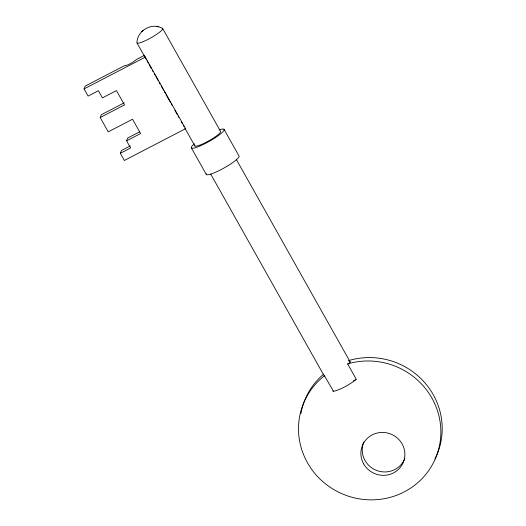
<?xml version="1.0" encoding="UTF-8"?>
<svg xmlns="http://www.w3.org/2000/svg" width="526" height="526" viewBox="0 0 526 526"><rect width="100%" height="100%" fill="white"/><g stroke="black" fill="none" stroke-linecap="round" stroke-linejoin="round"><path stroke-width="0.79" d="M185.757 128.594L124.34 160.489L120.316 153.329L130.606 147.99L126.575 140.83L140.606 133.545L132.552 119.231L108.244 131.855L100.19 117.541L124.504 104.911L116.45 90.597L102.425 97.882L98.401 90.722L88.118 96.067L84.088 88.907L85.199 86.1L124.504 65.684A6.969 1.144 -29.3 0 0 129.876 63.863A6.969 1.144 -29.3 0 0 136.195 59.616L144.584 55.256M100.19 117.541L101.301 114.734L124.182 102.846M120.316 153.329L121.421 150.521L130.336 145.893M126.575 140.83L127.686 138.022L139.607 131.829M161.285 27.714C150.863 22.763 137.424 30.843 136.957 42.356A14.774 2.433 -29.3 0 0 151.804 37.339A14.774 2.433 -29.3 0 0 161.64 28.141M143.111 30.403L141.691 31.731M84.088 88.907L145.505 57.012M353.439 380.778L356.293 379.299L347.798 364.183L350.079 362.289L349.928 361.48L348.764 360.928M156.419 26.438L157.116 26.57M157.767 26.688L158.536 26.833M185.145 128.594L185.593 128.679L144.814 56.328M224.004 129.291L238.935 155.847A18.824 3.097 -29.3 0 1 223.044 168.544A18.824 3.097 -29.3 0 1 206.271 173.731M162.587 28.319L220.499 131.309A14.774 2.433 -29.3 0 1 208.026 141.277A14.774 2.433 -29.3 0 1 194.863 145.34M236.233 159.293L350.211 361.98M333.445 391.16L324.312 375.551M137.036 43.04L146.287 59.484M147.089 60.917L148.293 63.061M149.101 64.494L151.514 68.781M152.316 70.214L153.119 71.648M154.328 73.791L155.131 75.218M155.939 76.651L158.352 80.945M159.154 82.372L159.957 83.805M161.166 85.948L163.579 90.242M164.382 91.669L165.184 93.102M165.992 94.529L170.411 102.399M171.22 103.826L172.022 105.259M174.836 110.263L177.249 114.556M178.058 115.99L178.86 117.416M181.273 121.71L182.476 123.853M183.285 125.287L184.087 126.713M184.889 128.147L194.942 146.024M210.683 174.014L324.654 376.695M191.444 148.043L206.376 174.599M355.931 379.634A14.774 2.433 -29.3 0 1 342.439 388.017A14.774 2.433 -29.3 0 1 332.708 391.022M219.092 129.935A18.824 3.097 -29.3 0 1 220.131 134.261A18.824 3.097 -29.3 0 1 197.434 147.01A18.824 3.097 -29.3 0 1 194.416 143.795M404.869 458.37A22.099 21.362 21.5 0 1 376.235 470.303A22.099 21.362 21.5 0 1 363.88 441.866M347.338 363.999A71.497 69.123 21.5 0 1 440.624 437.763A71.497 69.123 21.5 0 1 336.482 491.08A71.497 69.123 21.5 0 1 324.759 375.557M348.679 360.599A71.497 69.123 21.5 0 1 424.673 382.586A71.497 69.123 21.5 0 1 434.943 459.007M300.879 413.673A71.497 69.123 21.5 0 1 323.621 374.164M363.65 463.873A22.099 21.362 21.5 0 0 401.752 465.346A22.099 21.362 21.5 0 0 383.25 432.438A22.099 21.362 21.5 0 0 363.65 463.873"/></g></svg>
